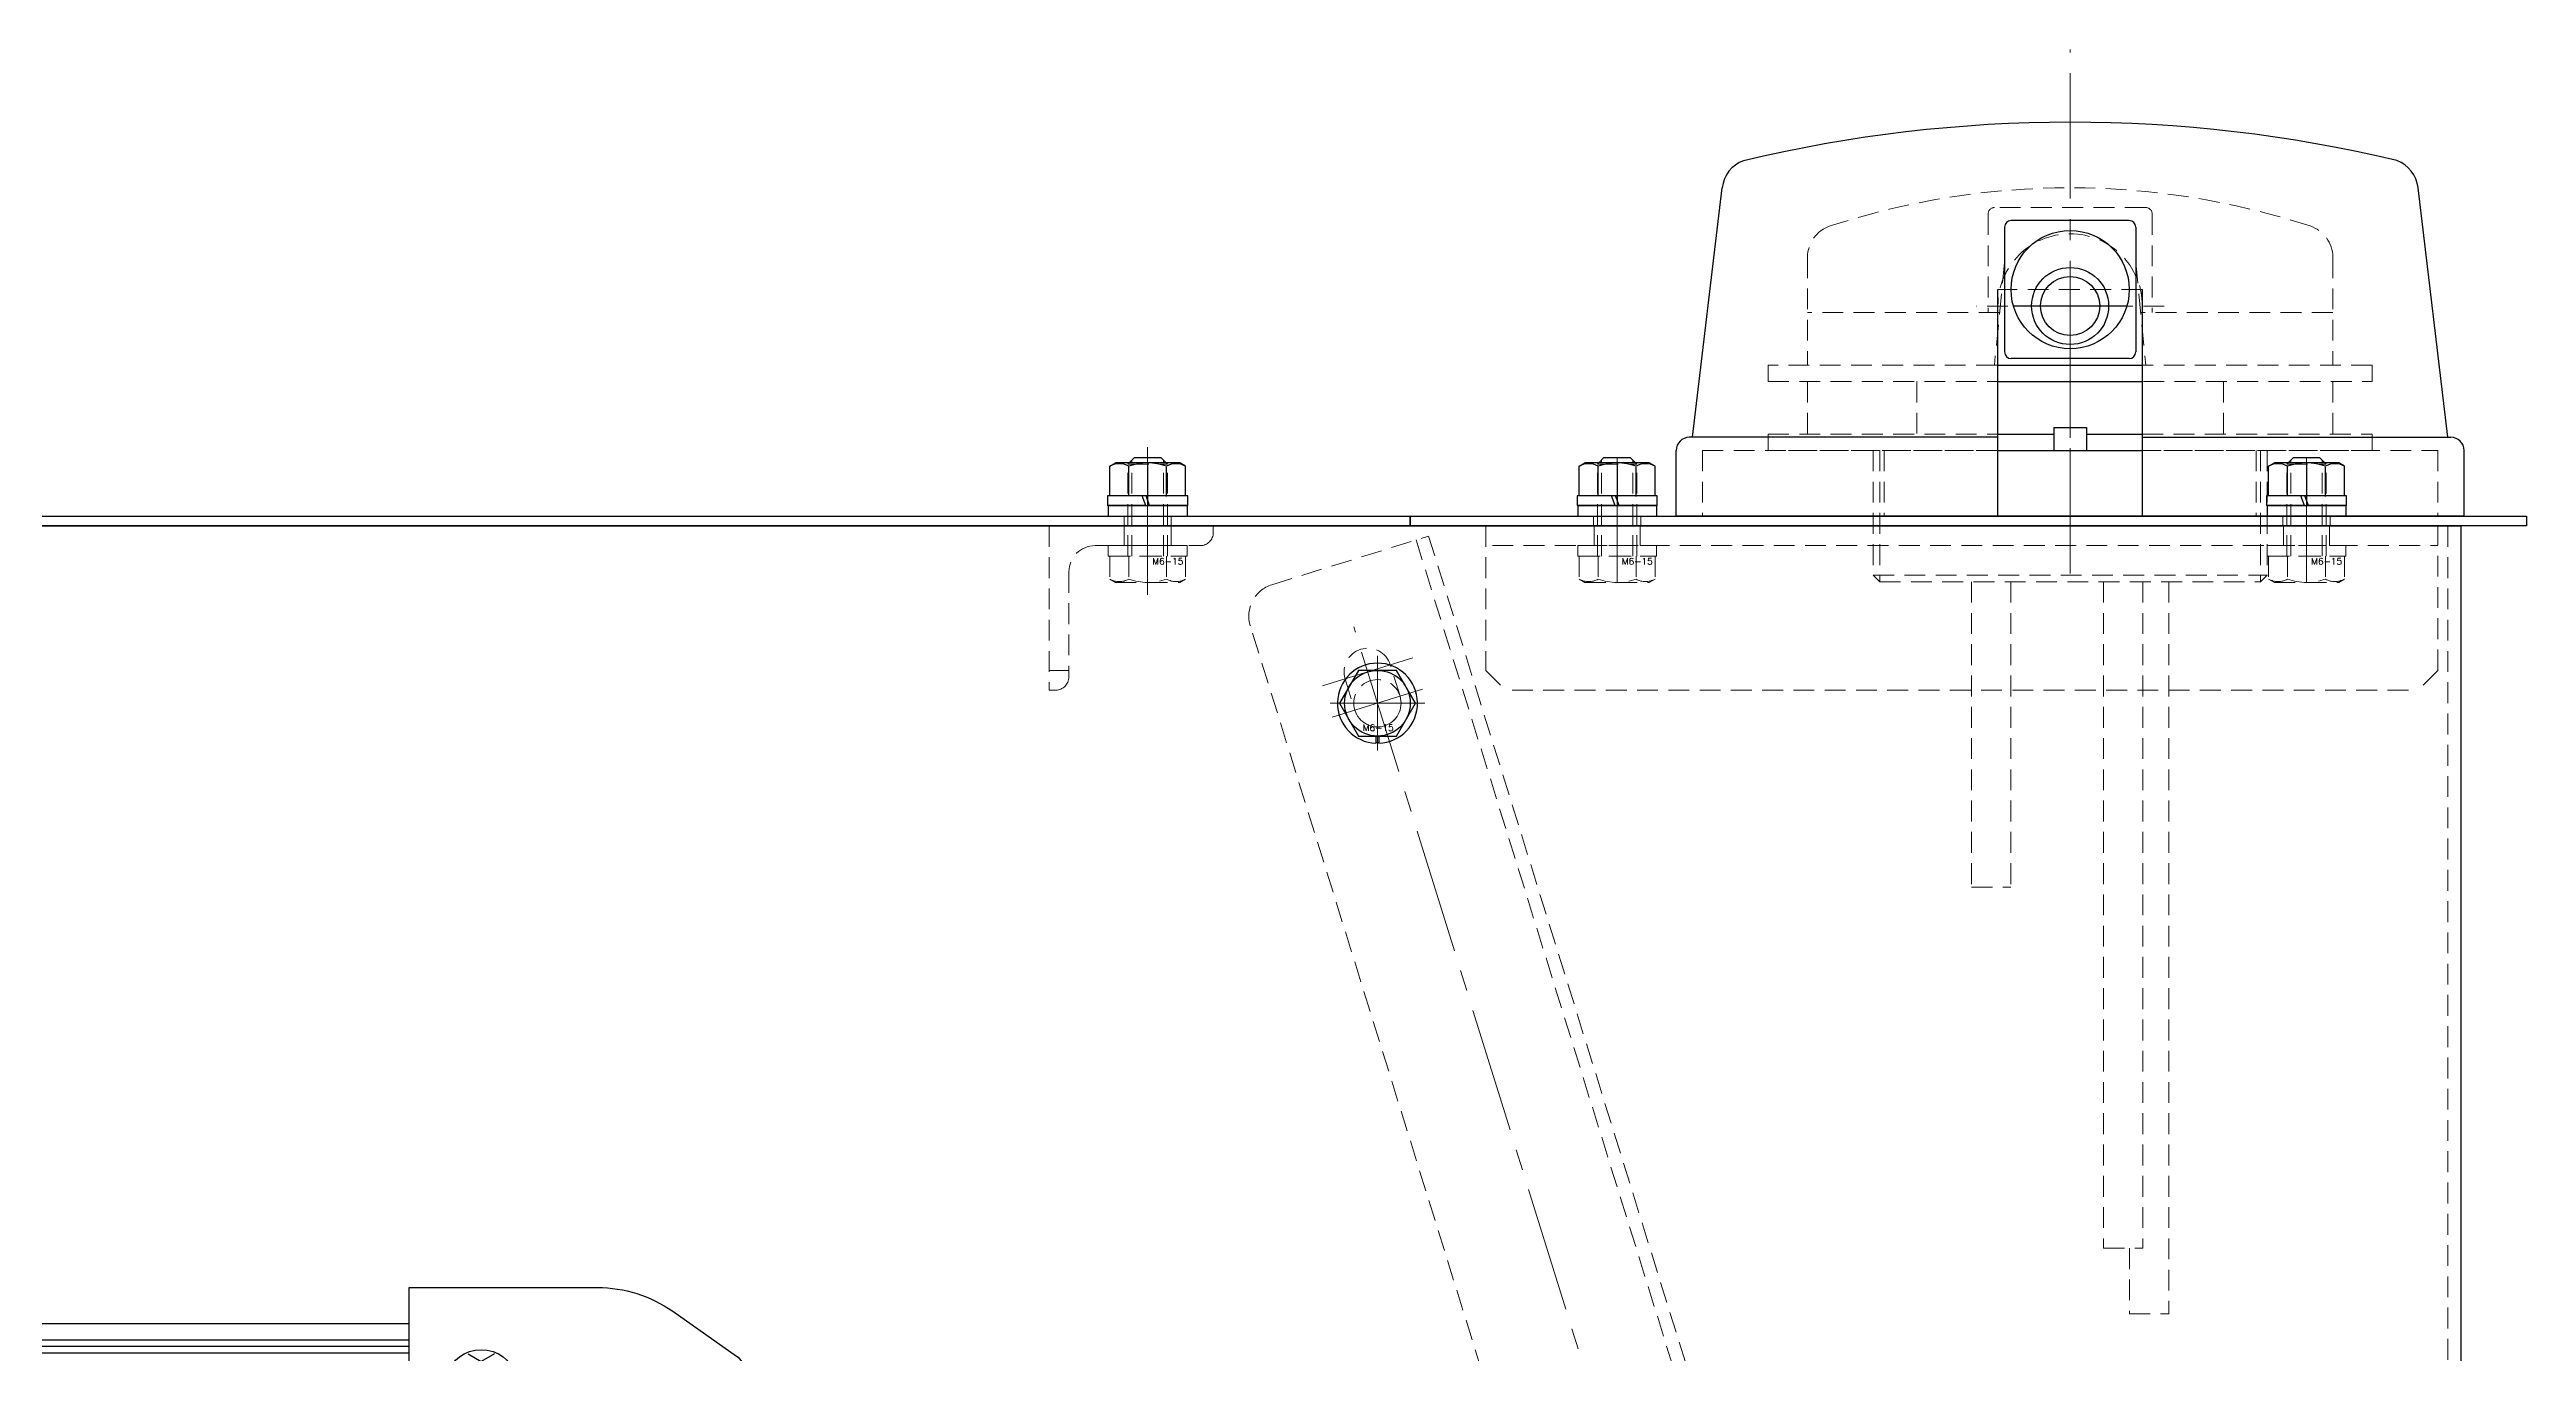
# Model space of a CAD drawing. Header units: millimetres. Extents: x 0 to 51411, y 0 to 16902.
# Drawn here: x 8917 to 9294.2, y 7823.8 to 8022.4 of the extents above; entities that cross this region are included whole.
import ezdxf

# ---------------------------------------------------------------- set-up
doc = ezdxf.new("R2010")
doc.units = ezdxf.units.MM
doc.linetypes.add('CENTER2', pattern=[28.575, 19.05, -3.175, 3.175, -3.175])
doc.linetypes.add('HIDDEN2', pattern=[4.7625, 3.175, -1.5875])
for name, color, linetype, lineweight in [('01_外形線', 7, 'Continuous', 25), ('02_細線', 5, 'Continuous', 13), ('03_かくれ線', 6, 'HIDDEN2', 13), ('04_中心線', 1, 'CENTER2', 9)]:
    doc.layers.add(name, color=color, linetype=linetype, lineweight=lineweight)
doc.styles.add('KSS_TXT', font='txt.shx', dxfattribs={"bigfont": 'extfont2.shx'})

# ---------------------------------------------------------------- blocks, each defined once
blk = doc.blocks.new('GM-SHYF-RH 0.4kW、1／160、＊＊V、60Hza')
at = {"layer": '01_外形線'}
for p, q in [((60, 72), (-105, 72)), ((60, 71), (-105, 71)), ((-84, 65.89), (-86.5, 64.44)), ((-86.5, 61.56), (-86.5, 64.44)), ((-84, 65.89), (-81.5, 64.44)), ((-81.5, 64.44), (-81.5, 61.56)), ((40, 65.89), (37.5, 64.44)), ((37.5, 61.56), (37.5, 64.44)), ((40, 65.89), (42.5, 64.44)), ((42.5, 64.44), (42.5, 61.56)), ((-84, 60.11), (-86.5, 61.56)), ((-81.5, 61.56), (-84, 60.11)), ((-68.09, 62.5), (24.09, 62.5)), ((24.09, 60.5), (-68.09, 60.5)), ((40, 60.11), (37.5, 61.56)), ((42.5, 61.56), (40, 60.11)), ((-117, 60), (-117, -92)), ((-116, 60), (-116, -92)), ((71, -92), (71, 60)), ((72, -92), (72, 60)), ((-282.67, 45.38), (-292.39, 38.57)), ((-242.5, 49), (-271.19, 49)), ((-242.5, -16), (-242.5, 49)), ((-242.5, 43.5), (-145.5, 43.5)), ((-175.5, 43.5), (-145.5, 43.5)), ((-145.5, 43.48), (-119.95, 43.94)), ((-145.5, -16), (-145.5, 43.5)), ((-145.5, 43.5), (-145.5, -16)), ((-255.5, 38.92), (-253.5, 37.74)), ((-253.5, 37.74), (-255.5, 36.09)), ((-251.5, 38.92), (-253.5, 37.74)), ((-253.5, 37.74), (-251.5, 36.09)), ((-242.5, 41), (-145.5, 41)), ((-242.5, 40), (-145.5, 40)), ((-242.5, 39), (-145.5, 39)), ((-139.5, 39.5), (-139.5, 40.5)), ((-139.5, 39.5), (-139.5, 39.1)), ((-128.5, -72.74), (-128.5, 40.74)), ((-293.5, -16), (-293.5, 36.44)), ((-242.5, 34.32), (-145.5, 34.32)), ((-136.5, 36.1), (-131.5, 36.1)), ((-117, 19.45), (-117, 33.23)), ((-107.5, -64.32), (-107.5, 32.32)), ((-105.5, 32.32), (-105.5, -64.32)), ((60.5, -64.32), (60.5, 32.32)), ((62.5, 32.32), (62.5, -64.32)), ((-242.5, 29.37), (-145.5, 29.37)), ((-136.5, 29.18), (-131.5, 29.18)), ((-139.5, 26.18), (-139.5, -16)), ((-136.5, 23), (-131.5, 23)), ((-242.5, 21.32), (-145.5, 21.32)), ((-242.5, 19.71), (-145.5, 19.71)), ((-5, 16.77), (-5, 20.8)), ((-5, 20.8), (5, 20.8)), ((5, 16.77), (5, 20.8)), ((-242.5, 15.75), (-145.5, 15.75)), ((-242.5, 14.28), (-145.5, 14.28)), ((-242.5, 10.19), (-145.5, 10.19)), ((-242.5, 8.83), (-145.5, 8.83)), ((-242.5, 4.64), (-145.5, 4.64)), ((-145.5, 4), (-139.5, 4)), ((-242.5, 3.37), (-145.5, 3.37)), ((-242.5, -1), (-145.5, -1)), ((-293.5, -16), (-293.5, -68.44)), ((-242.5, -16), (-242.5, -74.62)), ((-145.5, -16), (-145.5, -75.5)), ((-145.5, -75.5), (-145.5, -16)), ((-139.5, -58.18), (-139.5, -16)), ((-242.5, -31), (-145.5, -31)), ((-242.5, -35.37), (-145.5, -35.37)), ((-242.5, -36.64), (-145.5, -36.64)), ((-145.5, -36), (-139.5, -36)), ((-242.5, -40.83), (-145.5, -40.83)), ((-242.5, -42.19), (-145.5, -42.19)), ((-242.5, -46.28), (-145.5, -46.28)), ((-242.5, -47.75), (-145.5, -47.75)), ((-242.5, -51.71), (-145.5, -51.71)), ((-117, -51.45), (-117, -65.23)), ((-242.5, -53.32), (-145.5, -53.32)), ((-136.5, -55), (-131.5, -55)), ((-242.5, -61.37), (-145.5, -61.37)), ((-136.5, -61.18), (-131.5, -61.18)), ((-242.5, -66.32), (-145.5, -66.32)), ((-282.67, -77.38), (-292.39, -70.57)), ((-253.5, -69.74), (-255.5, -68.09)), ((-255.5, -70.92), (-253.5, -69.74)), ((-253.5, -69.74), (-251.5, -68.09)), ((-251.5, -70.92), (-253.5, -69.74)), ((-242.5, -71), (-145.5, -71)), ((-139.5, -71.5), (-139.5, -71.1)), ((-139.5, -71.5), (-139.5, -71.1)), ((-139.5, -71.5), (-139.5, -72.5)), ((-136.5, -68.1), (-131.5, -68.1)), ((-242.5, -72), (-145.5, -72)), ((-242.5, -73), (-145.5, -73)), ((-175.5, -74.5), (-242.5, -74.5)), ((-175.5, -79.5), (-175.5, -74.5)), ((-250.5, -79.5), (-250.5, -77.79)), ((-249.5, -77.62), (-245.5, -77.62)), ((-175.5, -75.5), (-145.5, -75.5)), ((-145.5, -75.48), (-119.95, -75.94)), ((-252.5, -81), (-271.19, -81)), ((-252.5, -81), (-252.5, -80.62)), ((-175.5, -79.5), (-250.5, -79.5)), ((-249.5, -108), (-249.5, -79.5)), ((-245, -79.5), (-245, -94)), ((-231, -79.5), (-231, -94)), ((-195, -79.5), (-195, -94)), ((-181, -79.5), (-181, -94)), ((-176.5, -108), (-176.5, -79.5)), ((-84, -92.11), (-86.5, -93.56)), ((-86.5, -96.44), (-86.5, -93.56)), ((-84, -92.11), (-81.5, -93.56)), ((-81.5, -93.56), (-81.5, -96.44)), ((-68.09, -92.5), (24.09, -92.5)), ((40, -92.11), (37.5, -93.56)), ((37.5, -96.44), (37.5, -93.56)), ((40, -92.11), (42.5, -93.56)), ((42.5, -93.56), (42.5, -96.44)), ((-84, -97.89), (-86.5, -96.44)), ((-81.5, -96.44), (-84, -97.89)), ((24.09, -94.5), (-68.09, -94.5)), ((40, -97.89), (37.5, -96.44)), ((42.5, -96.44), (40, -97.89)), ((-105, -103), (60, -103)), ((-105, -104), (60, -104)), ((-177.5, -109), (-248.5, -109)), ((-191.5, -109), (-191.5, -109.5)), ((-186, -109), (-186, -109.5)), ((-183.5, -109), (-183.5, -109.5)), ((-183.5, -109.5), (-191.5, -109.5))]:
    blk.add_line(p, q, dxfattribs=at)
for points in [[(-248.8, 35.92), (-248.89, 36.63), (-249.16, 37.3), (-249.59, 37.93), (-250.18, 38.47), (-250.89, 38.92), (-251.7, 39.25), (-252.58, 39.46), (-253.5, 39.53), (-254.42, 39.46), (-255.3, 39.25), (-256.11, 38.92), (-256.82, 38.47), (-257.41, 37.93), (-257.84, 37.3), (-258.11, 36.63), (-258.2, 35.92), (-258.11, 35.22), (-257.84, 34.54), (-257.41, 33.92), (-256.82, 33.38), (-256.11, 32.93), (-255.3, 32.59), (-254.42, 32.39), (-253.5, 32.32), (-252.58, 32.39), (-251.7, 32.59), (-250.89, 32.93), (-250.18, 33.38), (-249.59, 33.92), (-249.16, 34.54), (-248.89, 35.22)], [(-248.8, -67.92), (-248.89, -67.22), (-249.16, -66.54), (-249.59, -65.92), (-250.18, -65.38), (-250.89, -64.93), (-251.7, -64.59), (-252.58, -64.39), (-253.5, -64.32), (-254.42, -64.39), (-255.3, -64.59), (-256.11, -64.93), (-256.82, -65.38), (-257.41, -65.92), (-257.84, -66.54), (-258.11, -67.22), (-258.2, -67.92), (-258.11, -68.63), (-257.84, -69.3), (-257.41, -69.93), (-256.82, -70.47), (-256.11, -70.92), (-255.3, -71.25), (-254.42, -71.46), (-253.5, -71.53), (-252.58, -71.46), (-251.7, -71.25), (-250.89, -70.92), (-250.18, -70.47), (-249.59, -69.93), (-249.16, -69.3), (-248.89, -68.63)]]:
    blk.add_lwpolyline(points, close=True, dxfattribs=at)
for centre, radius in [((-84, 63), 5.5), ((-84, 63), 5), ((40, 63), 5.5), ((40, 63), 5), ((-102, 57), 10), ((57, 57), 10), ((-102, 57), 7), ((57, 57), 7), ((0, 0), 47.5), ((0, 0), 24), ((-102, -89), 10), ((57, -89), 10), ((-102, -89), 7), ((57, -89), 7), ((-188, -94), 6), ((-84, -95), 5.5), ((-84, -95), 5), ((40, -95), 5.5), ((40, -95), 5)]:
    blk.add_circle(centre, radius, dxfattribs=at)
for centre, radius, start, end in [((-105, 60), 12, 90, 180), ((60, 60), 12, 0, 90), ((-105, 60), 11, 90, 180), ((60, 60), 11, 0, 90), ((-68.09, 57), 5.5, 90, 159.3338), ((-68.09, 57), 3.5, 90, 159.3338), ((24.09, 57), 5.5, 20.6662, 90), ((24.09, 57), 3.5, 20.6662, 90), ((-84, 63), 13.5, 269.6249, 339.3338), ((-84, 63), 11.5, 269.6249, 339.3338), ((40, 63), 13.5, 200.6662, 266.9553), ((40, 63), 11.5, 200.6662, 266.9553), ((-84.11, 46), 5.5, 89.6249, 148.412), ((-84.11, 46), 3.5, 89.6249, 148.412), ((39.1, 46.02), 3.5, 31.5123, 86.9553), ((39.1, 46.02), 5.5, 31.5123, 86.9553), ((-271.19, 29), 20, 90, 125), ((-120, 46.94), 3, 271, 0), ((-102, 57), 15.5, 279.2069, 328.412), ((-102, 57), 17.5, 279.2069, 328.412), ((57, 57), 17.5, 211.5123, 260.7931), ((57, 57), 15.5, 211.5123, 260.7931), ((-142.5, 40.5), 3, 0, 90), ((-131.5, 40.74), 3, 0, 90.9812), ((-98, 32.32), 9.5, 99.2069, 180), ((53, 32.32), 9.5, 0, 80.7931), ((-290.9, 36.44), 2.6, 125, 180), ((-136.5, 39.1), 3, 180, 270), ((-98, 32.32), 7.5, 99.2069, 180), ((53, 32.32), 7.5, 0, 80.7931), ((-131.5, 33.1), 3, 0, 90), ((-136.5, 26.18), 3, 90, 180), ((-131.5, 26.18), 3, 0, 90), ((-136.5, 20), 3, 90, 180), ((0, 0), 17.5, 106.6015, 73.3985), ((-136.5, -52), 3, 180, 270), ((-136.5, -58.18), 3, 180, 270), ((-131.5, -58.18), 3, 270, 0), ((-131.5, -65.1), 3, 270, 0), ((-98, -64.32), 9.5, 180, 260.7931), ((-98, -64.32), 7.5, 180, 260.7931), ((53, -64.32), 7.5, 279.2069, 0), ((53, -64.32), 9.5, 279.2069, 0), ((-290.9, -68.44), 2.6, 180, 235), ((-136.5, -71.1), 3, 90, 180), ((-245.5, -74.62), 3, 270, 0), ((-142.5, -72.5), 3, 270, 0), ((-131.5, -72.74), 3, 269.0188, 0), ((-102, -89), 15.5, 31.586, 80.7931), ((-102, -89), 17.5, 31.586, 80.7931), ((57, -89), 17.5, 99.2069, 148.4898), ((57, -89), 15.5, 99.2069, 148.4898), ((-271.19, -61), 20, 235, 270), ((-249.5, -80.62), 3, 90, 180), ((-120, -78.94), 3, 0, 89), ((-84.11, -78), 5.5, 211.586, 270.3738), ((-84.11, -78), 3.5, 211.586, 270.3738), ((-84, -95), 13.5, 20.6684, 90.3738), ((40, -95), 13.5, 93.046, 159.3316), ((39.1, -78.02), 3.5, 273.046, 328.4898), ((39.1, -78.02), 5.5, 273.046, 328.4898), ((-84, -95), 11.5, 20.6684, 90.3738), ((40, -95), 11.5, 93.046, 159.3316), ((-68.09, -89), 3.5, 200.6684, 270), ((24.09, -89), 3.5, 270, 339.3316), ((-238, -94), 7, 180, 0), ((-188, -94), 7, 180, 0), ((-105, -92), 12, 180, 270), ((-105, -92), 11, 180, 270), ((-68.09, -89), 5.5, 200.6684, 270), ((24.09, -89), 5.5, 270, 339.3316), ((60, -92), 11, 270, 0), ((60, -92), 12, 270, 0), ((-248.5, -108), 1, 180, 270), ((-177.5, -108), 1, 270, 0)]:
    blk.add_arc(centre, radius, start, end, dxfattribs=at)
at = {"layer": '04_中心線'}
for p, q in [((-102, 69.46), (-102, 44.54)), ((-84, 70.38), (-84, 55.61)), ((40, 70.38), (40, 55.61)), ((57, 69.46), (57, 44.54)), ((0, 65.36), (0, -65.36)), ((-76.62, 63), (-91.38, 63)), ((47.38, 63), (32.62, 63)), ((-89.54, 57), (-114.46, 57)), ((69.46, 57), (44.54, 57)), ((65.36, 0), (-65.36, 0)), ((-96.56, -16), (-297.81, -16)), ((-238, -76.72), (-238, -104.7)), ((-188, -76.72), (-188, -104.7)), ((-102, -76.54), (-102, -101.46)), ((57, -76.54), (57, -101.46)), ((-89.54, -89), (-114.46, -89)), ((-84, -87.62), (-84, -102.39)), ((40, -87.62), (40, -102.39)), ((69.46, -89), (44.54, -89)), ((-247.59, -94), (-228.41, -94)), ((-198.19, -94), (-177.81, -94)), ((-76.62, -95), (-91.38, -95)), ((47.38, -95), (32.62, -95))]:
    blk.add_line(p, q, dxfattribs=at)

msp = doc.modelspace()

# ---------------------------------------------------------------- linework, layer by layer
for p, q in [((9213.702, 7951.306), (9213.702, 7985.806)), ((9235.702, 7951.306), (9235.702, 7985.806)), ((9213.702, 7961.306), (9235.702, 7961.306))]:
    msp.add_line(p, q)
at = {"layer": '01_外形線'}
for p, q in [((9167.202, 7963.306), (9171.702, 8001.306)), ((9282.202, 7963.306), (9277.702, 8001.306)), ((9214.702, 7995.306), (9214.702, 7976.306)), ((9233.702, 7996.306), (9215.702, 7996.306)), ((9234.702, 7995.306), (9234.702, 7976.306)), ((9216.056, 7983.306), (9233.202, 7983.306)), ((9233.702, 7975.306), (9215.702, 7975.306)), ((9213.702, 7974.306), (9235.702, 7974.306)), ((9213.702, 7971.806), (9235.702, 7971.806)), ((9213.702, 7963.806), (9222.202, 7963.806)), ((9222.202, 7964.806), (9227.202, 7964.806)), ((9222.202, 7964.806), (9222.202, 7961.306)), ((9227.202, 7964.806), (9227.202, 7961.306)), ((9081.402, 7959.406), (9082.202, 7960.206)), ((9082.202, 7960.206), (9086.202, 7960.206)), ((9087.002, 7959.406), (9086.202, 7960.206)), ((9152.902, 7959.406), (9153.702, 7960.206)), ((9153.702, 7960.206), (9157.702, 7960.206)), ((9158.502, 7959.406), (9157.702, 7960.206)), ((9164.702, 7951.306), (9164.702, 7961.306)), ((9213.702, 7963.306), (9166.702, 7963.306)), ((9235.702, 7963.306), (9282.702, 7963.306)), ((9257.902, 7959.406), (9258.702, 7960.206)), ((9258.702, 7960.206), (9262.702, 7960.206)), ((9263.502, 7959.406), (9262.702, 7960.206)), ((9284.702, 7951.306), (9284.702, 7961.306)), ((9078.428, 7958.901), (9079.302, 7959.406)), ((9078.428, 7954.406), (9078.428, 7958.901)), ((9089.102, 7959.406), (9079.302, 7959.406)), ((9081.315, 7954.406), (9081.315, 7958.901)), ((9084.202, 7959.306), (9084.202, 7954.306)), ((9087.089, 7954.306), (9087.089, 7958.801)), ((9089.975, 7958.901), (9089.102, 7959.406)), ((9089.975, 7954.406), (9089.975, 7958.901)), ((9149.928, 7958.901), (9150.802, 7959.406)), ((9149.928, 7954.406), (9149.928, 7958.901)), ((9160.602, 7959.406), (9150.802, 7959.406)), ((9152.815, 7954.406), (9152.815, 7958.901)), ((9155.702, 7959.306), (9155.702, 7954.306)), ((9158.589, 7954.306), (9158.589, 7958.801)), ((9161.475, 7958.901), (9160.602, 7959.406)), ((9161.475, 7954.406), (9161.475, 7958.901)), ((9254.928, 7958.901), (9255.802, 7959.406)), ((9254.928, 7954.406), (9254.928, 7958.901)), ((9265.602, 7959.406), (9255.802, 7959.406)), ((9257.815, 7954.406), (9257.815, 7958.901)), ((9260.702, 7959.306), (9260.702, 7954.306)), ((9263.589, 7954.306), (9263.589, 7958.801)), ((9266.475, 7958.901), (9265.602, 7959.406)), ((9266.475, 7954.406), (9266.475, 7958.901)), ((9083.356, 7954.406), (9078.102, 7954.406)), ((9078.102, 7954.406), (9078.102, 7952.906)), ((9083.902, 7952.906), (9078.102, 7952.906)), ((9078.202, 7952.906), (9090.202, 7952.906)), ((9078.202, 7952.906), (9078.202, 7951.306)), ((9089.975, 7954.406), (9078.428, 7954.406)), ((9083.902, 7952.906), (9083.356, 7954.406)), ((9090.302, 7954.406), (9083.956, 7954.406)), ((9084.502, 7952.906), (9083.956, 7954.406)), ((9084.202, 7954.406), (9084.202, 7952.906)), ((9090.302, 7952.906), (9084.502, 7952.906)), ((9090.202, 7952.906), (9090.202, 7951.306)), ((9090.302, 7952.906), (9090.302, 7954.406)), ((9154.856, 7954.406), (9149.602, 7954.406)), ((9149.602, 7954.406), (9149.602, 7952.906)), ((9155.402, 7952.906), (9149.602, 7952.906)), ((9149.702, 7952.906), (9161.702, 7952.906)), ((9149.702, 7952.906), (9149.702, 7951.306)), ((9161.475, 7954.406), (9149.928, 7954.406)), ((9155.402, 7952.906), (9154.856, 7954.406)), ((9161.802, 7954.406), (9155.456, 7954.406)), ((9156.002, 7952.906), (9155.456, 7954.406)), ((9155.702, 7954.406), (9155.702, 7952.906)), ((9161.802, 7952.906), (9156.002, 7952.906)), ((9161.702, 7952.906), (9161.702, 7951.306)), ((9161.802, 7952.906), (9161.802, 7954.406)), ((9259.856, 7954.406), (9254.602, 7954.406)), ((9254.602, 7954.406), (9254.602, 7952.906)), ((9260.402, 7952.906), (9254.602, 7952.906)), ((9254.702, 7952.906), (9266.702, 7952.906)), ((9254.702, 7952.906), (9254.702, 7951.306)), ((9266.475, 7954.406), (9254.928, 7954.406)), ((9260.402, 7952.906), (9259.856, 7954.406)), ((9266.802, 7954.406), (9260.456, 7954.406)), ((9261.002, 7952.906), (9260.456, 7954.406)), ((9260.702, 7954.406), (9260.702, 7952.906)), ((9266.802, 7952.906), (9261.002, 7952.906)), ((9266.702, 7952.906), (9266.702, 7951.306)), ((9266.802, 7952.906), (9266.802, 7954.406)), ((8562.202, 7951.306), (9124.202, 7951.306)), ((9124.202, 7949.806), (8562.202, 7949.806)), ((8889.202, 7949.806), (9284.202, 7949.806)), ((9078.202, 7951.306), (9090.202, 7951.306)), ((9124.202, 7951.306), (9124.202, 7949.806)), ((9149.702, 7951.306), (9161.702, 7951.306)), ((9284.702, 7951.306), (9164.702, 7951.306)), ((9254.702, 7951.306), (9266.702, 7951.306)), ((9284.202, 7949.806), (9284.202, 7604.806)), ((9116.315, 7927.806), (9113.428, 7922.806)), ((9122.089, 7927.806), (9116.315, 7927.806)), ((9124.975, 7922.806), (9122.089, 7927.806)), ((9113.428, 7922.806), (9116.315, 7917.806)), ((9122.089, 7917.806), (9124.975, 7922.806)), ((9116.315, 7917.806), (9122.089, 7917.806)), ((9118.977, 7917.806), (9118.977, 7916.71)), ((9119.427, 7917.806), (9119.427, 7916.71))]:
    msp.add_line(p, q, dxfattribs=at)
for points in [[(9227.202, 7963.806), (9235.702, 7963.806)], [(9124.202, 7951.306), (9294.202, 7951.306), (9294.202, 7949.806), (9124.202, 7949.806), (9124.202, 7951.306)]]:
    msp.add_lwpolyline(points, dxfattribs=at)
for centre, radius in [((9224.702, 7985.806), 9), ((9224.702, 7983.306), 5.866), ((9224.702, 7983.306), 4.5), ((9119.202, 7922.806), 5)]:
    msp.add_circle(centre, radius, dxfattribs=at)
for centre, radius, start, end in [((9224.766, 7796.87), 214.424, 76.60036, 103.43499), ((9176.669, 8000.732), 5, 110.14987, 173.41806), ((9272.735, 8000.763), 5, 6.58194, 69.85013), ((9215.702, 7995.306), 1, 90, 180), ((9233.702, 7995.306), 1, 0, 90), ((9215.702, 7976.306), 1, 180, 270), ((9233.702, 7976.306), 1, 270, 0), ((9166.702, 7961.306), 2, 90, 180), ((9282.702, 7961.306), 2, 0, 90), ((9079.872, 7956.401), 2.887, 60.00001, 119.99999), ((9084.202, 7950.891), 8.514, 70.18087, 109.81913), ((9088.532, 7956.401), 2.887, 60.00001, 119.99999), ((9151.372, 7956.401), 2.887, 60.00001, 119.99999), ((9155.702, 7950.891), 8.514, 70.18087, 109.81913), ((9160.032, 7956.401), 2.887, 60.00001, 119.99999), ((9256.372, 7956.401), 2.887, 60.00001, 119.99999), ((9260.702, 7950.891), 8.514, 70.18087, 109.81913), ((9265.032, 7956.401), 2.887, 60.00001, 119.99999), ((9119.202, 7922.806), 6.1, 272.11385, 267.88615), ((9119.202, 7922.806), 6, 267.88615, 272.1491)]:
    msp.add_arc(centre, radius, start, end, dxfattribs=at)
at = {"layer": '02_細線'}
for p, q in [((9081.802, 7959.806), (9081.802, 7959.406)), ((9086.602, 7959.806), (9086.602, 7959.406)), ((9153.302, 7959.806), (9153.302, 7959.406)), ((9158.102, 7959.806), (9158.102, 7959.406)), ((9258.302, 7959.806), (9258.302, 7959.406)), ((9263.102, 7959.806), (9263.102, 7959.406))]:
    msp.add_line(p, q, dxfattribs=at)
at = {"layer": '03_かくれ線'}
for p, q in [((9236.202, 7998.306), (9213.202, 7998.306)), ((9212.202, 7997.306), (9212.202, 7982.306)), ((9237.202, 7997.306), (9237.202, 7982.306)), ((9184.702, 7990.737), (9184.702, 7974.306)), ((9264.702, 7990.737), (9264.702, 7974.306)), ((9214.702, 7989.917), (9213.171, 7974.306)), ((9234.702, 7989.917), (9236.233, 7974.306)), ((9239.027, 7983.267), (9210.376, 7983.267)), ((9235.702, 7985.806), (9213.702, 7985.806)), ((9213.702, 7983.306), (9213.702, 7951.306)), ((9235.702, 7983.306), (9235.702, 7951.306)), ((9213.956, 7982.306), (9184.702, 7982.306)), ((9264.702, 7982.306), (9235.448, 7982.306)), ((9270.702, 7974.306), (9178.702, 7974.306)), ((9178.702, 7974.306), (9178.702, 7971.806)), ((9178.702, 7971.806), (9270.702, 7971.806)), ((9184.702, 7971.806), (9184.702, 7963.806)), ((9201.332, 7971.806), (9201.332, 7963.806)), ((9248.072, 7971.806), (9248.072, 7963.806)), ((9264.702, 7971.806), (9264.702, 7963.806)), ((9270.702, 7971.806), (9270.702, 7974.306)), ((9224.702, 7971.176), (9224.702, 7943.77)), ((9178.702, 7963.806), (9213.702, 7963.806)), ((9178.702, 7961.306), (9178.702, 7963.806)), ((9235.702, 7963.806), (9270.702, 7963.806)), ((9270.702, 7963.806), (9270.702, 7961.306)), ((9168.702, 7961.306), (9280.702, 7961.306)), ((9168.702, 7961.306), (9168.702, 7951.306)), ((9270.702, 7961.306), (9178.702, 7961.306)), ((9194.702, 7961.306), (9194.702, 7942.306)), ((9195.702, 7961.306), (9195.702, 7941.306)), ((9196.373, 7961.306), (9196.373, 7951.306)), ((9253.03, 7961.306), (9253.03, 7951.306)), ((9253.702, 7961.306), (9253.702, 7941.306)), ((9254.702, 7961.306), (9254.702, 7942.306)), ((9280.702, 7961.306), (9280.702, 7951.306)), ((9081.202, 7959.206), (9081.402, 7959.406)), ((9081.202, 7959.206), (9087.202, 7959.206)), ((9081.202, 7945.206), (9081.202, 7959.206)), ((9081.802, 7945.206), (9081.802, 7959.406)), ((9086.602, 7945.206), (9086.602, 7959.406)), ((9087.202, 7959.206), (9087.002, 7959.406)), ((9087.202, 7945.206), (9087.202, 7959.206)), ((9152.702, 7959.206), (9152.902, 7959.406)), ((9152.702, 7959.206), (9158.702, 7959.206)), ((9152.702, 7945.206), (9152.702, 7959.206)), ((9153.302, 7945.206), (9153.302, 7959.406)), ((9158.102, 7945.206), (9158.102, 7959.406)), ((9158.702, 7959.206), (9158.502, 7959.406)), ((9158.702, 7945.206), (9158.702, 7959.206)), ((9257.702, 7959.206), (9257.902, 7959.406)), ((9257.702, 7959.206), (9263.702, 7959.206)), ((9257.702, 7945.206), (9257.702, 7959.206)), ((9258.302, 7945.206), (9258.302, 7959.406)), ((9263.102, 7945.206), (9263.102, 7959.406)), ((9263.702, 7959.206), (9263.502, 7959.406)), ((9263.702, 7945.206), (9263.702, 7959.206)), ((9084.202, 7941.806), (9084.202, 7954.806)), ((9069.202, 7949.806), (9069.202, 7924.806)), ((9069.202, 7949.806), (9094.202, 7949.806)), ((9080.602, 7949.306), (9080.602, 7951.306)), ((9080.602, 7949.806), (9080.602, 7951.306)), ((9080.602, 7949.806), (9080.602, 7951.306)), ((9080.602, 7951.306), (9080.602, 7949.806)), ((9080.602, 7946.806), (9080.602, 7949.806)), ((9080.602, 7949.806), (9080.602, 7946.806)), ((9087.802, 7949.306), (9087.802, 7951.306)), ((9087.802, 7949.806), (9087.802, 7951.306)), ((9087.802, 7949.806), (9087.802, 7951.306)), ((9087.802, 7951.306), (9087.802, 7949.806)), ((9087.802, 7946.806), (9087.802, 7949.806)), ((9087.802, 7949.806), (9087.802, 7946.806)), ((9094.202, 7949.806), (9094.202, 7948.806)), ((9135.702, 7949.806), (9135.702, 7927.806)), ((9136.702, 7949.806), (9280.702, 7949.806)), ((9152.102, 7951.306), (9152.102, 7949.806)), ((9152.202, 7946.806), (9152.202, 7949.806)), ((9159.202, 7946.806), (9159.202, 7949.806)), ((9159.302, 7951.306), (9159.302, 7949.806)), ((9168.702, 7951.306), (9173.702, 7951.306)), ((9173.702, 7951.306), (9280.702, 7951.306)), ((9194.702, 7951.306), (9194.702, 7949.806)), ((9254.702, 7951.306), (9254.702, 7949.806)), ((9257.102, 7951.306), (9257.102, 7949.806)), ((9257.202, 7946.806), (9257.202, 7949.806)), ((9264.202, 7946.806), (9264.202, 7949.806)), ((9264.302, 7951.306), (9264.302, 7949.806)), ((9280.702, 7927.806), (9280.702, 7949.806)), ((9282.202, 7949.806), (9282.202, 7581.806)), ((9076.202, 7946.806), (9092.202, 7946.806)), ((9078.202, 7946.806), (9090.202, 7946.806)), ((9078.202, 7946.806), (9078.202, 7945.206)), ((9078.202, 7945.206), (9090.202, 7945.206)), ((9078.428, 7945.206), (9078.428, 7941.71)), ((9078.428, 7945.206), (9089.975, 7945.206)), ((9081.315, 7945.206), (9081.315, 7941.71)), ((9087.089, 7945.206), (9087.089, 7941.71)), ((9089.975, 7945.206), (9089.975, 7941.71)), ((9090.202, 7946.806), (9090.202, 7945.206)), ((9103.124, 7940.847), (9126.998, 7948.266)), ((9125.088, 7947.672), (9173.161, 7792.969)), ((9126.998, 7948.266), (9175.071, 7793.563)), ((9136.702, 7946.806), (9280.702, 7946.806)), ((9149.702, 7946.806), (9161.702, 7946.806)), ((9149.702, 7946.806), (9149.702, 7945.206)), ((9149.702, 7945.206), (9161.702, 7945.206)), ((9149.928, 7945.206), (9149.928, 7941.71)), ((9149.928, 7945.206), (9161.475, 7945.206)), ((9152.815, 7945.206), (9152.815, 7941.71)), ((9158.589, 7945.206), (9158.589, 7941.71)), ((9161.475, 7945.206), (9161.475, 7941.71)), ((9161.702, 7946.806), (9161.702, 7945.206)), ((9254.702, 7946.806), (9266.702, 7946.806)), ((9254.702, 7946.806), (9254.702, 7945.206)), ((9254.702, 7945.206), (9266.702, 7945.206)), ((9254.928, 7945.206), (9254.928, 7941.71)), ((9254.928, 7945.206), (9266.475, 7945.206)), ((9257.815, 7945.206), (9257.815, 7941.71)), ((9263.589, 7945.206), (9263.589, 7941.71)), ((9266.475, 7945.206), (9266.475, 7941.71)), ((9266.702, 7946.806), (9266.702, 7945.206)), ((9072.202, 7942.806), (9072.202, 7926.806)), ((9078.428, 7941.71), (9079.302, 7941.206)), ((9079.302, 7941.206), (9089.102, 7941.206)), ((9089.975, 7941.71), (9089.102, 7941.206)), ((9149.928, 7941.71), (9150.802, 7941.206)), ((9150.802, 7941.206), (9160.602, 7941.206)), ((9161.475, 7941.71), (9160.602, 7941.206)), ((9194.702, 7942.306), (9254.702, 7942.306)), ((9194.702, 7942.306), (9195.702, 7941.306)), ((9195.702, 7941.306), (9253.702, 7941.306)), ((9209.681, 7941.306), (9209.681, 7894.806)), ((9215.681, 7941.306), (9215.681, 7894.806)), ((9229.794, 7941.306), (9229.794, 7839.806)), ((9235.794, 7941.306), (9235.794, 7839.806)), ((9239.723, 7941.306), (9239.723, 7829.806)), ((9253.702, 7941.306), (9254.702, 7942.306)), ((9254.928, 7941.71), (9255.802, 7941.206)), ((9255.802, 7941.206), (9265.602, 7941.206)), ((9266.475, 7941.71), (9265.602, 7941.206)), ((9144.939, 7789.435), (9099.833, 7934.589)), ((9072.202, 7927.806), (9069.202, 7927.806)), ((9135.702, 7927.806), (9138.702, 7924.806)), ((9280.702, 7927.806), (9277.702, 7924.806)), ((9069.202, 7924.806), (9070.202, 7924.806)), ((9139.702, 7924.806), (9277.702, 7924.806)), ((9209.681, 7894.806), (9215.681, 7894.806)), ((9229.794, 7839.806), (9235.794, 7839.806)), ((9233.723, 7839.806), (9233.723, 7829.806)), ((9233.723, 7829.806), (9239.723, 7829.806))]:
    msp.add_line(p, q, dxfattribs=at)
msp.add_lwpolyline([(9121.156, 7928.649, 1), (9114.28, 7926.512), (9115.764, 7921.737, 1), (9122.64, 7923.874)], format="xyb", close=True, dxfattribs=at)
msp.add_circle((9119.202, 7922.806), 3.6, dxfattribs=at)
for centre, radius, start, end in [((9224.702, 7883.52), 117.786, 71.9213, 108.0787), ((9213.202, 7997.306), 1, 90, 180), ((9236.202, 7997.306), 1, 0, 90), ((9189.702, 7990.737), 5, 108.0787, 180), ((9224.702, 7983.306), 11, 0, 180), ((9259.702, 7990.737), 5, 0, 71.9213), ((9092.202, 7948.806), 2, 270, 0), ((9076.202, 7942.806), 4, 90, 180), ((9079.872, 7944.21), 2.887, 240.00001, 299.99999), ((9084.202, 7949.72), 8.514, 250.18087, 289.81913), ((9088.532, 7944.21), 2.887, 240.00001, 299.99999), ((9151.372, 7944.21), 2.887, 240.00001, 299.99999), ((9155.702, 7949.72), 8.514, 250.18087, 289.81913), ((9160.032, 7944.21), 2.887, 240.00001, 299.99999), ((9256.372, 7944.21), 2.887, 240.00001, 299.99999), ((9260.702, 7949.72), 8.514, 250.18087, 289.81913), ((9265.032, 7944.21), 2.887, 240.00001, 299.99999), ((9104.608, 7936.072), 5, 107.26238, 197.26238), ((9070.202, 7926.806), 2, 270, 0)]:
    msp.add_arc(centre, radius, start, end, dxfattribs=at)
at = {"layer": '04_中心線'}
for p, q in [((9224.702, 7942.544), (9224.702, 8022.366)), ((9084.202, 7961.806), (9084.202, 7939.306)), ((9084.202, 7939.306), (9084.202, 7961.306)), ((9084.202, 7942.306), (9084.202, 7961.306)), ((9084.202, 7939.806), (9084.202, 7961.306)), ((9084.202, 7960.206), (9084.202, 7941.206)), ((9155.702, 7960.206), (9155.702, 7941.206)), ((9260.702, 7960.206), (9260.702, 7941.206)), ((9155.702, 7944.306), (9155.702, 7956.806)), ((9224.702, 7944.306), (9224.702, 7956.806)), ((9260.702, 7944.306), (9260.702, 7956.806)), ((9084.202, 7941.306), (9084.202, 7954.306)), ((9155.702, 7941.806), (9155.702, 7954.806)), ((9260.702, 7941.806), (9260.702, 7954.806)), ((9156.355, 7803.245), (9115.582, 7934.456)), ((9119.202, 7915.606), (9119.202, 7930.006)), ((9124.594, 7929.717), (9110.842, 7925.444)), ((9119.202, 7928.906), (9119.202, 7916.706)), ((9112.002, 7922.806), (9126.402, 7922.806)), ((9126.078, 7924.942), (9112.326, 7920.669)), ((9125.302, 7922.806), (9113.102, 7922.806))]:
    msp.add_line(p, q, dxfattribs=at)

# ---------------------------------------------------------------- block references
at = {"xscale": -1}
msp.add_blockref('GM-SHYF-RH 0.4kW、1／160、＊＊V、60Hza', (8729.202, 7784.806), dxfattribs=at)

# ---------------------------------------------------------------- texts
at = {"layer": '03_かくれ線', "style": 'KSS_TXT'}
for p in [(9084.917, 7943.915), (9156.417, 7943.915), (9261.417, 7943.915), (9116.967, 7918.576)]:
    msp.add_text('M6-15', height=1, dxfattribs=at).set_placement(p)

doc.saveas('drawing.dxf')
